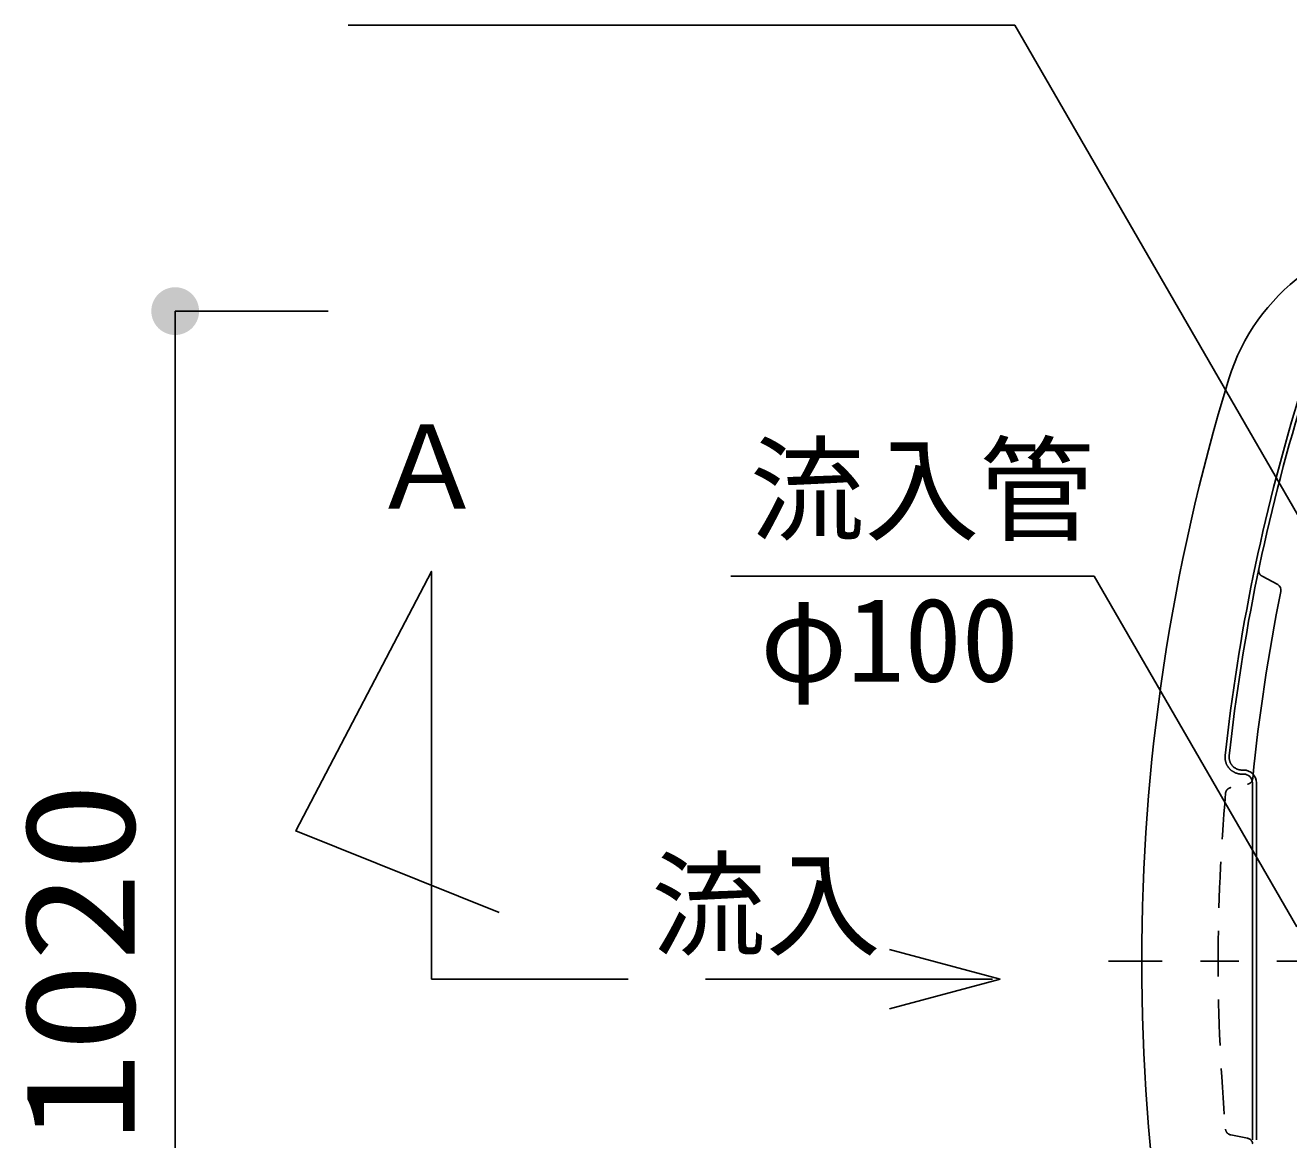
# Model space of a CAD drawing. Units: millimetres, scale not verified. Extents: x -8910 to 8910, y -6308 to 6308.
# Drawn here: x -7404 to -6413, y 658 to 1533 of the extents above; entities that cross this region are included whole.
import ezdxf
from ezdxf.enums import TextEntityAlignment as Align

# ---------------------------------------------------------------- set-up
doc = ezdxf.new("R2010")
doc.units = ezdxf.units.MM
doc.header["$LTSCALE"] = 30
doc.linetypes.add('CHAIN1', pattern=[8, 5, -1, 1, -1])
doc.linetypes.add('DASHED1', pattern=[1.8, 1.2, -0.6])
doc.layers.add('0-1_空気管', color=3, linetype='Continuous', lineweight=25)
doc.layers.add('1-2_00クル-フ-6寸法', color=132, linetype='Continuous', lineweight=25)
doc.styles.add('ＭＳ ゴシック', font='')
doc.styles.get('ＭＳ ゴシック').set_extended_font_data('MS Gothic')

msp = doc.modelspace()

# ---------------------------------------------------------------- linework, layer by layer
at = {"layer": '0-1_空気管'}
for p, q in [((-6421.42, 1093.9), (-6433.72, 1100.6)), ((-6449.82, 948.44), (-6447.94, 948.44)), ((-6449.82, 945.24), (-6447.91, 945.24)), ((-6441.3, 658.44), (-6441.3, 938.44)), ((-6438.09, 658.44), (-6438.09, 938.44)), ((-6930.73, 784.3), (-7085.09, 784.3))]:
    msp.add_line(p, q, dxfattribs=at)
at = {"layer": '0-1_空気管', "linetype": 'DASHED1'}
for p, q in [((-6460.53, 933.58), (-6460.62, 933.51)), ((-6458.94, 934.49), (-6459.01, 934.47)), ((-6458.78, 934.54), (-6458.94, 934.49)), ((-6445.01, 659.55), (-6458.3, 662.24))]:
    msp.add_line(p, q, dxfattribs=at)
at = {"layer": '0-1_空気管', "color": 4}
for p, q in [((-6638.95, 784.3), (-6725.88, 807.6)), ((-6870.14, 784.3), (-6645.19, 784.3)), ((-6638.95, 784.3), (-6725.88, 761.01))]:
    msp.add_line(p, q, dxfattribs=at)
at = {"layer": '0-1_空気管', "linetype": 'CHAIN1'}
msp.add_line((-3392.01, 798.44), (-6553.98, 798.44), dxfattribs=at)
at = {"layer": '0-1_空気管'}
for points in [[(-6270.87, 914.78), (-6627.6, 1532.67), (-7150.34, 1532.67)], [(-7085.09, 784.3), (-7085.09, 1104.31), (-7191.42, 900.65), (-7031.81, 836.69)], [(-6406.47, 825.33), (-6565.38, 1100.57), (-6850.38, 1100.57)], [(-6436.22, 1106.01), (-6436.24, 1105.91), (-6436.25, 1105.86), (-6436.26, 1105.81), (-6436.27, 1105.75), (-6436.29, 1105.68), (-6436.31, 1105.53), (-6436.32, 1105.45), (-6436.33, 1105.37), (-6436.34, 1105.29), (-6436.34, 1105.21), (-6436.35, 1105.12), (-6436.35, 1105.03), (-6436.35, 1104.94), (-6436.34, 1104.84), (-6436.33, 1104.73), (-6436.32, 1104.62), (-6436.3, 1104.49), (-6436.28, 1104.36), (-6436.26, 1104.22), (-6436.24, 1104.08), (-6436.21, 1103.94), (-6436.18, 1103.81), (-6436.15, 1103.68), (-6436.12, 1103.55), (-6436.09, 1103.44), (-6436.06, 1103.34), (-6436.03, 1103.24), (-6436, 1103.14), (-6435.92, 1102.96), (-6435.87, 1102.87), (-6435.83, 1102.78), (-6435.77, 1102.69), (-6435.71, 1102.59), (-6435.65, 1102.49), (-6435.59, 1102.39), (-6435.53, 1102.29), (-6435.47, 1102.2), (-6435.41, 1102.11), (-6435.35, 1102.03)], [(-6435.35, 1102.03), (-6435.3, 1101.96), (-6435.26, 1101.89), (-6435.21, 1101.83), (-6435.17, 1101.78), (-6435.08, 1101.68), (-6435.03, 1101.62), (-6434.86, 1101.45), (-6434.79, 1101.39), (-6434.66, 1101.27), (-6434.59, 1101.21), (-6434.53, 1101.15), (-6434.47, 1101.1), (-6434.41, 1101.05), (-6434.36, 1101.01), (-6434.3, 1100.97), (-6434.26, 1100.93), (-6434.21, 1100.89), (-6434.12, 1100.83), (-6434.08, 1100.81), (-6434.03, 1100.78), (-6433.99, 1100.75), (-6433.95, 1100.73), (-6433.91, 1100.71), (-6433.87, 1100.68), (-6433.83, 1100.66), (-6433.8, 1100.65), (-6433.72, 1100.6)], [(-6462.6, 959.86), (-6462.64, 959.57), (-6462.65, 959.45), (-6462.66, 959.31), (-6462.68, 959.15), (-6462.69, 958.97), (-6462.71, 958.77), (-6462.72, 958.57), (-6462.73, 958.36), (-6462.73, 958.15), (-6462.73, 957.93), (-6462.73, 957.71), (-6462.71, 957.49), (-6462.69, 957.25), (-6462.66, 957.01), (-6462.62, 956.74), (-6462.57, 956.46), (-6462.5, 956.16), (-6462.43, 955.84), (-6462.34, 955.49), (-6462.25, 955.14), (-6462.15, 954.78), (-6462.04, 954.42), (-6461.93, 954.07), (-6461.82, 953.73), (-6461.71, 953.42), (-6461.6, 953.13), (-6461.49, 952.86), (-6461.38, 952.61), (-6461.26, 952.37), (-6461.13, 952.13), (-6460.99, 951.89), (-6460.84, 951.65), (-6460.67, 951.39), (-6460.47, 951.12), (-6460.26, 950.83), (-6460.04, 950.54), (-6459.81, 950.25), (-6459.57, 949.96), (-6459.34, 949.67)], [(-6456.29, 951.08), (-6456.44, 951.23), (-6456.6, 951.4), (-6456.77, 951.59), (-6456.95, 951.8), (-6457.12, 952.01), (-6457.3, 952.23), (-6457.47, 952.46), (-6457.64, 952.68), (-6457.8, 952.9), (-6457.95, 953.1), (-6458.08, 953.29), (-6458.2, 953.48), (-6458.3, 953.66), (-6458.4, 953.84), (-6458.49, 954.02), (-6458.57, 954.21), (-6458.66, 954.42), (-6458.74, 954.64), (-6458.82, 954.87), (-6458.91, 955.13), (-6458.99, 955.39), (-6459.07, 955.66), (-6459.15, 955.94), (-6459.22, 956.21), (-6459.29, 956.47), (-6459.34, 956.71), (-6459.39, 956.94), (-6459.43, 957.16), (-6459.46, 957.35), (-6459.48, 957.54), (-6459.5, 957.72), (-6459.51, 957.89), (-6459.52, 958.06), (-6459.52, 958.22), (-6459.51, 958.38), (-6459.5, 958.54), (-6459.5, 958.69), (-6459.49, 958.84), (-6459.47, 958.98)], [(-6459.47, 958.98), (-6459.46, 959.1), (-6459.45, 959.21), (-6459.42, 959.51)], [(-6459.34, 949.67), (-6459.11, 949.4), (-6458.89, 949.15), (-6458.68, 948.93), (-6458.48, 948.72), (-6458.28, 948.53), (-6458.08, 948.36), (-6457.88, 948.19), (-6457.68, 948.03), (-6457.46, 947.88), (-6457.23, 947.72), (-6456.99, 947.56), (-6456.73, 947.4), (-6456.46, 947.24), (-6456.19, 947.09), (-6455.93, 946.93), (-6455.66, 946.79), (-6455.42, 946.66), (-6455.18, 946.54), (-6454.97, 946.43), (-6454.78, 946.34), (-6454.6, 946.26), (-6454.43, 946.18), (-6454.25, 946.12), (-6454.08, 946.05), (-6453.9, 945.99), (-6453.71, 945.93), (-6453.5, 945.87), (-6453.27, 945.8), (-6453.04, 945.74), (-6452.8, 945.67), (-6452.57, 945.61), (-6452.33, 945.56), (-6452.1, 945.5), (-6451.89, 945.46), (-6451.69, 945.41), (-6451.51, 945.38), (-6451.34, 945.35), (-6451.17, 945.32), (-6451.02, 945.3)], [(-6449.82, 948.44), (-6449.91, 948.44), (-6450, 948.44), (-6450.11, 948.45), (-6450.32, 948.46), (-6450.53, 948.48), (-6450.64, 948.49), (-6450.76, 948.5), (-6450.88, 948.52), (-6451.01, 948.55), (-6451.15, 948.57), (-6451.3, 948.6), (-6451.46, 948.64), (-6451.64, 948.68), (-6451.81, 948.72), (-6452.17, 948.82), (-6452.35, 948.87), (-6452.52, 948.91), (-6452.68, 948.96), (-6452.82, 949.01), (-6452.96, 949.06), (-6453.09, 949.1), (-6453.22, 949.15), (-6453.35, 949.21), (-6453.49, 949.27), (-6453.64, 949.34), (-6453.8, 949.42), (-6453.97, 949.51), (-6454.16, 949.62), (-6454.36, 949.72), (-6454.56, 949.84), (-6454.97, 950.08), (-6455.16, 950.2), (-6455.35, 950.32), (-6455.52, 950.44), (-6455.69, 950.56), (-6455.84, 950.68), (-6455.99, 950.8), (-6456.14, 950.93), (-6456.29, 951.08)], [(-6451.02, 945.3), (-6450.87, 945.29), (-6450.73, 945.28), (-6450.59, 945.26), (-6450.45, 945.26), (-6450.31, 945.25), (-6450.18, 945.25), (-6450.05, 945.24), (-6449.93, 945.24), (-6449.82, 945.24)]]:
    msp.add_lwpolyline(points, dxfattribs=at)
at = {"layer": '0-1_空気管', "linetype": 'DASHED1'}
for points in [[(-6460.62, 933.51), (-6460.71, 933.43), (-6460.79, 933.37), (-6460.86, 933.3), (-6460.93, 933.23), (-6460.99, 933.16), (-6461.06, 933.08), (-6461.12, 933), (-6461.19, 932.91), (-6461.26, 932.82), (-6461.33, 932.72), (-6461.39, 932.63), (-6461.46, 932.53), (-6461.52, 932.44), (-6461.58, 932.35), (-6461.63, 932.27), (-6461.68, 932.19), (-6461.72, 932.12), (-6461.75, 932.06), (-6461.79, 931.99), (-6461.85, 931.87), (-6461.87, 931.81), (-6461.9, 931.73), (-6461.93, 931.66), (-6461.96, 931.58), (-6461.99, 931.49), (-6462.03, 931.41), (-6462.06, 931.32), (-6462.11, 931.15), (-6462.14, 931.07), (-6462.16, 931), (-6462.18, 930.94), (-6462.2, 930.87), (-6462.21, 930.81), (-6462.22, 930.76), (-6462.23, 930.7), (-6462.24, 930.65), (-6462.25, 930.6), (-6462.26, 930.55), (-6462.26, 930.49)], [(-6459.01, 934.47), (-6459.09, 934.44), (-6459.17, 934.41), (-6459.26, 934.37), (-6459.34, 934.33), (-6459.43, 934.29), (-6459.53, 934.24), (-6459.63, 934.18), (-6459.74, 934.12), (-6459.85, 934.05), (-6459.97, 933.97), (-6460.09, 933.89), (-6460.21, 933.81), (-6460.32, 933.73), (-6460.43, 933.65), (-6460.53, 933.58)], [(-6458.3, 934.64), (-6458.41, 934.62), (-6458.45, 934.61), (-6458.51, 934.6), (-6458.57, 934.59), (-6458.63, 934.57), (-6458.71, 934.56), (-6458.78, 934.54)], [(-6462.26, 930.49), (-6462.28, 930.4), (-6462.28, 930.35), (-6462.28, 930.31), (-6462.29, 930.28), (-6462.29, 930.18)], [(-6462.29, 666.7), (-6462.29, 666.59), (-6462.28, 666.55), (-6462.28, 666.49), (-6462.27, 666.43), (-6462.26, 666.36), (-6462.26, 666.29), (-6462.24, 666.22), (-6462.23, 666.13), (-6462.22, 666.06), (-6462.2, 665.98), (-6462.18, 665.89), (-6462.16, 665.81), (-6462.14, 665.73), (-6462.11, 665.64), (-6462.07, 665.54), (-6462.03, 665.44), (-6461.99, 665.33), (-6461.93, 665.22), (-6461.88, 665.1), (-6461.75, 664.85), (-6461.69, 664.72), (-6461.62, 664.6), (-6461.55, 664.48), (-6461.49, 664.37), (-6461.43, 664.27), (-6461.37, 664.18), (-6461.31, 664.1), (-6461.25, 664.02), (-6461.19, 663.94), (-6461.12, 663.87), (-6461.06, 663.8), (-6460.98, 663.72), (-6460.9, 663.64), (-6460.82, 663.57), (-6460.64, 663.41), (-6460.55, 663.34), (-6460.47, 663.26), (-6460.38, 663.2), (-6460.31, 663.13)], [(-6460.31, 663.13), (-6460.24, 663.08), (-6460.17, 663.03), (-6460.11, 662.99), (-6460.05, 662.95), (-6460, 662.91), (-6459.88, 662.84), (-6459.81, 662.8), (-6459.74, 662.77), (-6459.66, 662.73), (-6459.58, 662.68), (-6459.5, 662.64), (-6459.41, 662.6), (-6459.33, 662.56), (-6459.25, 662.53), (-6459.18, 662.5), (-6459.11, 662.47), (-6458.98, 662.42), (-6458.92, 662.4), (-6458.81, 662.36), (-6458.71, 662.33), (-6458.66, 662.32), (-6458.61, 662.31), (-6458.56, 662.29), (-6458.52, 662.28), (-6458.47, 662.27), (-6458.43, 662.26), (-6458.4, 662.26), (-6458.3, 662.24)]]:
    msp.add_lwpolyline(points, dxfattribs=at)
at = {"layer": '0-1_空気管'}
for centre, radius, start, end in [((-6306.71, 1208.44), 160, 90, 162.9709), ((-4968.09, 798.44), 1560, 162.97089, 197.02907), ((-4968.09, 798.44), 1503.2, 162.967, 173.836), ((-4968.09, 798.44), 1500, 162.967, 173.836), ((-4991.68, 798.44), 1456.42, 168.51099, 174.353)]:
    msp.add_arc(centre, radius, start, end, dxfattribs=at)
at = {"layer": '0-1_空気管', "linetype": 'DASHED1'}
msp.add_arc((-4968.09, 798.44), 1500, 174.961, 185.03899, dxfattribs=at)
at = {"layer": '0-1_空気管'}
for centre, major_axis, start_param, end_param in [((-6423.82, 1089.52), (5.01, 0), 6.082938, 7.354808), ((-6448.1, 938.44), (10.01, 0), 6.283185, 7.853982), ((-6448.1, 938.44), (6.81, 0), 6.283185, 7.853982)]:
    msp.add_ellipse(centre, major_axis=major_axis, ratio=0.9986, start_param=start_param, end_param=end_param, dxfattribs=at)
at = {"layer": '0-1_空気管', "linetype": 'DASHED1'}
for centre, start_param, end_param in [((-6446.01, 942.23), 4.912189, 6.184769), ((-6446.01, 654.65), 0.098416, 1.370996)]:
    msp.add_ellipse(centre, major_axis=(5.01, 0), ratio=0.9986, start_param=start_param, end_param=end_param, dxfattribs=at)
at = {"layer": '1-2_00クル-フ-6寸法', "color": 4}
for p, q in [((-7166, 1308.44), (-7286, 1308.44)), ((-7286, 1308.44), (-7286, 288.44))]:
    msp.add_line(p, q, dxfattribs=at)
at = {"layer": '1-2_00クル-フ-6寸法'}
for points in [[(-7286, 1308.44), (-7302.97, 1316.42), (-7301.83, 1318.49)], [(-7286, 1308.44), (-7301.83, 1318.49), (-7300.45, 1320.39)], [(-7286, 1308.44), (-7300.45, 1320.39), (-7298.84, 1322.11)], [(-7286, 1308.44), (-7298.84, 1322.11), (-7297.02, 1323.61)], [(-7286, 1308.44), (-7297.02, 1323.61), (-7295.03, 1324.87)], [(-7286, 1308.44), (-7295.03, 1324.87), (-7292.9, 1325.87)], [(-7286, 1308.44), (-7292.9, 1325.87), (-7290.66, 1326.6)], [(-7286, 1308.44), (-7290.66, 1326.6), (-7288.35, 1327.04)], [(-7286, 1308.44), (-7288.35, 1327.04), (-7286, 1327.19)], [(-7286, 1308.44), (-7286, 1327.19), (-7283.65, 1327.04)], [(-7286, 1308.44), (-7283.65, 1327.04), (-7281.34, 1326.6)], [(-7286, 1308.44), (-7281.34, 1326.6), (-7279.1, 1325.87)], [(-7286, 1308.44), (-7279.1, 1325.87), (-7276.97, 1324.87)], [(-7286, 1308.44), (-7276.97, 1324.87), (-7274.98, 1323.61)], [(-7286, 1308.44), (-7274.98, 1323.61), (-7273.17, 1322.11)], [(-7286, 1308.44), (-7273.17, 1322.11), (-7271.55, 1320.39)], [(-7286, 1308.44), (-7271.55, 1320.39), (-7270.17, 1318.49)], [(-7286, 1308.44), (-7270.17, 1318.49), (-7269.04, 1316.42)], [(-7286, 1308.44), (-7304.71, 1309.62), (-7304.42, 1311.95)], [(-7286, 1308.44), (-7304.71, 1307.26), (-7304.71, 1309.62)], [(-7286, 1308.44), (-7304.42, 1304.93), (-7304.71, 1307.26)], [(-7286, 1308.44), (-7304.42, 1311.95), (-7303.83, 1314.23)], [(-7286, 1308.44), (-7303.83, 1302.65), (-7304.42, 1304.93)], [(-7286, 1308.44), (-7303.83, 1314.23), (-7302.97, 1316.42)], [(-7286, 1308.44), (-7302.97, 1300.46), (-7303.83, 1302.65)], [(-7286, 1308.44), (-7301.83, 1298.39), (-7302.97, 1300.46)], [(-7286, 1308.44), (-7300.45, 1296.49), (-7301.83, 1298.39)], [(-7286, 1308.44), (-7298.84, 1294.77), (-7300.45, 1296.49)], [(-7286, 1308.44), (-7297.02, 1293.27), (-7298.84, 1294.77)], [(-7286, 1308.44), (-7295.03, 1292.01), (-7297.02, 1293.27)], [(-7286, 1308.44), (-7292.9, 1291.01), (-7295.03, 1292.01)], [(-7286, 1308.44), (-7290.66, 1290.28), (-7292.9, 1291.01)], [(-7286, 1308.44), (-7288.35, 1289.84), (-7290.66, 1290.28)], [(-7286, 1308.44), (-7286, 1289.69), (-7288.35, 1289.84)], [(-7286, 1308.44), (-7269.04, 1316.42), (-7268.17, 1314.23)], [(-7286, 1308.44), (-7268.17, 1314.23), (-7267.58, 1311.95)], [(-7286, 1308.44), (-7267.58, 1311.95), (-7267.29, 1309.62)], [(-7286, 1308.44), (-7267.29, 1309.62), (-7267.29, 1307.26)], [(-7286, 1308.44), (-7283.65, 1289.84), (-7286, 1289.69)], [(-7286, 1308.44), (-7281.34, 1290.28), (-7283.65, 1289.84)], [(-7286, 1308.44), (-7279.1, 1291.01), (-7281.34, 1290.28)], [(-7286, 1308.44), (-7276.97, 1292.01), (-7279.1, 1291.01)], [(-7286, 1308.44), (-7274.98, 1293.27), (-7276.97, 1292.01)], [(-7286, 1308.44), (-7273.17, 1294.77), (-7274.98, 1293.27)], [(-7286, 1308.44), (-7271.55, 1296.49), (-7273.17, 1294.77)], [(-7286, 1308.44), (-7270.17, 1298.39), (-7271.55, 1296.49)], [(-7286, 1308.44), (-7269.04, 1300.46), (-7270.17, 1298.39)], [(-7286, 1308.44), (-7268.17, 1302.65), (-7269.04, 1300.46)], [(-7286, 1308.44), (-7267.58, 1304.93), (-7268.17, 1302.65)], [(-7286, 1308.44), (-7267.29, 1307.26), (-7267.58, 1304.93)]]:
    msp.add_solid(points, dxfattribs=at)

# ---------------------------------------------------------------- texts
at = {"layer": '0-1_空気管', "color": 4, "style": 'ＭＳ ゴシック'}
for s, p in [('Ａ', (-7133.03, 1133.69)), ('流入管', (-6835.38, 1115.57)), ('φ100', (-6827.24, 997.93)), ('流入', (-6912.77, 789.95))]:
    msp.add_text(s, height=65.98, dxfattribs=at).set_placement(p, align=Align.BOTTOM_LEFT)
at = {"layer": '1-2_00クル-フ-6寸法', "color": 3, "style": 'ＭＳ ゴシック', "width": 1.2}
msp.add_text('1020', height=86.66, rotation=90, dxfattribs=at).set_placement((-7291.85, 656.15), align=Align.BOTTOM_LEFT)

doc.saveas('drawing.dxf')
